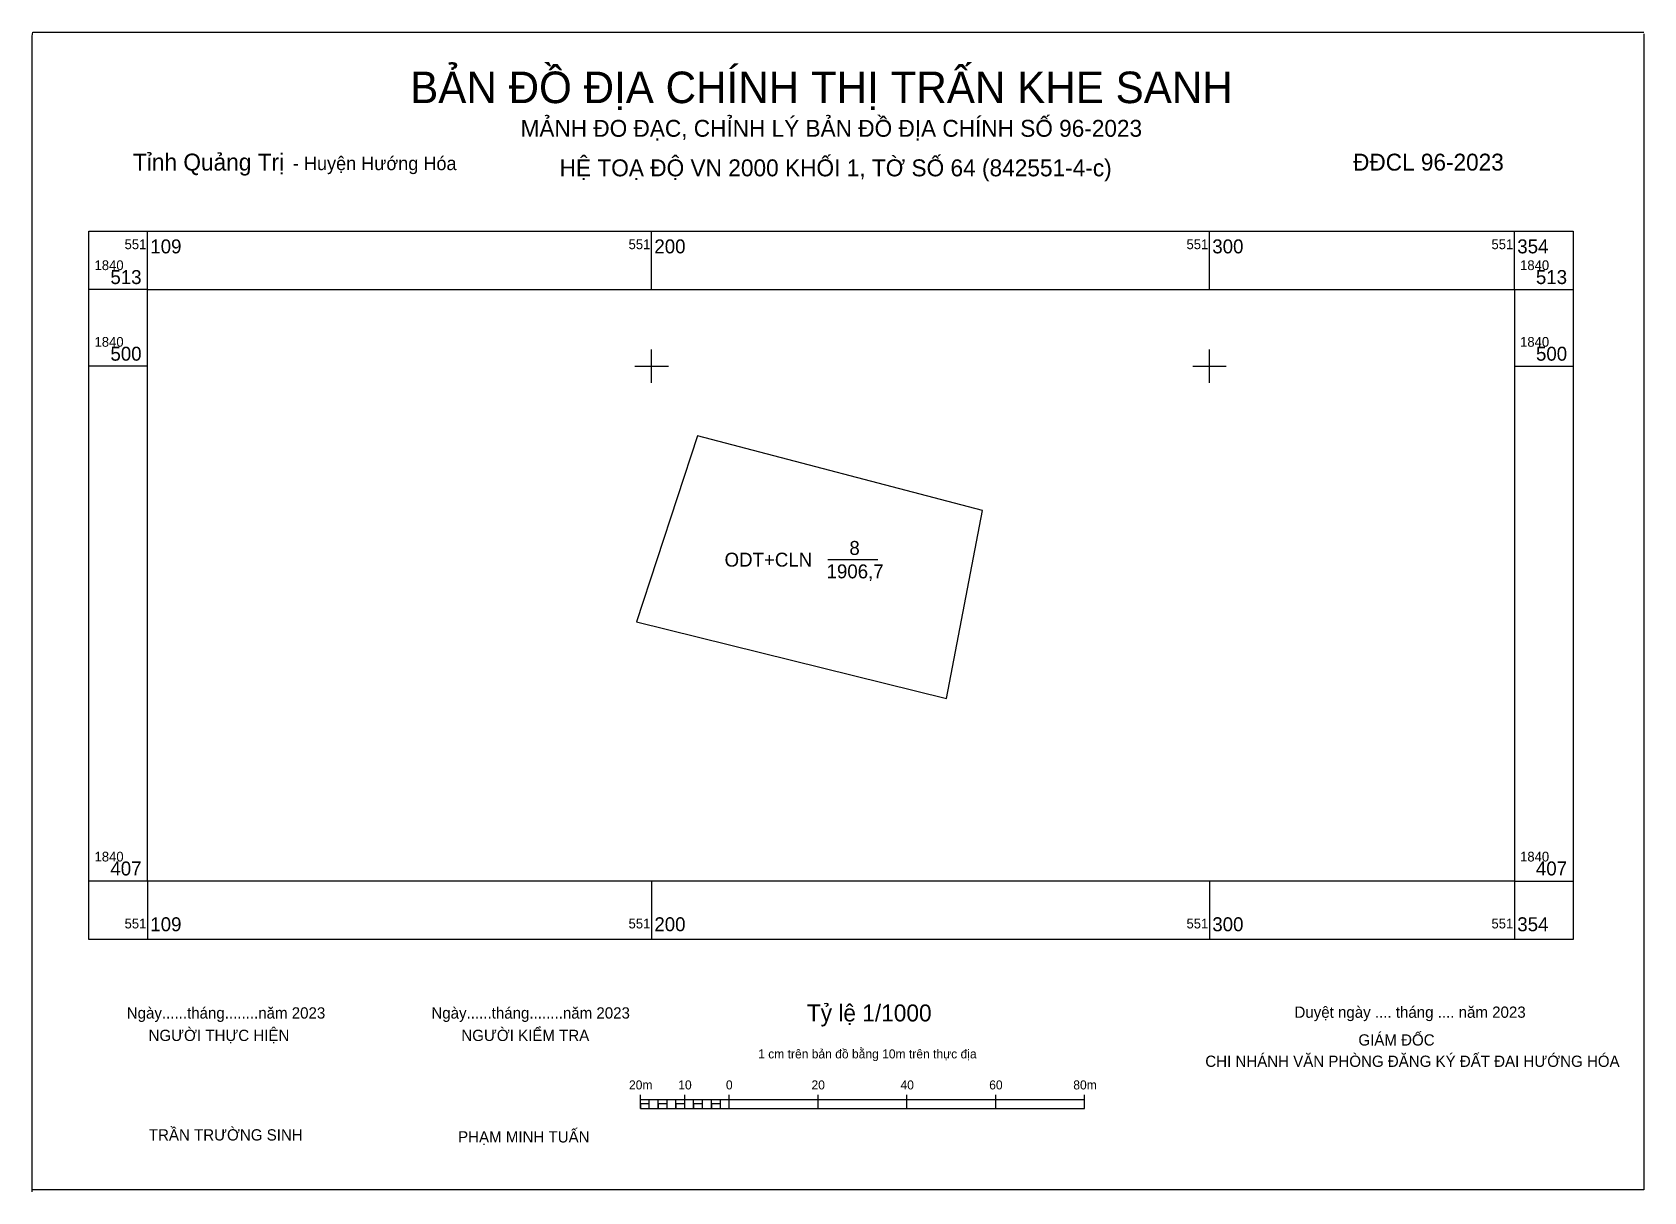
# Model space of a CAD drawing. Extents: x 551089 to 551378, y 1840352 to 1840560.
import ezdxf

# ---------------------------------------------------------------- set-up
doc = ezdxf.new("R2010")
doc.units = 0
for name, color, linetype in [('Level 10', 7, 'Continuous'), ('Level 11', 7, 'Continuous'), ('Level 13', 7, 'Continuous'), ('Level 2', 7, 'Continuous'), ('Level 63', 7, 'Continuous')]:
    doc.layers.add(name, color=color, linetype=linetype)

msp = doc.modelspace()

# ---------------------------------------------------------------- linework, layer by layer
at = {"layer": 'Level 10'}
msp.add_lwpolyline([(551259.28, 1840474.15), (551208.24, 1840487.54), (551197.28, 1840454.19), (551252.88, 1840440.42), (551259.28, 1840474.15)], dxfattribs=at)
at = {"layer": 'Level 11'}
for p, q in [((551088.99, 1840559.2), (551089.08, 1840559.88)), ((551088.99, 1840352.01), (551088.99, 1840559.2)), ((551089.08, 1840559.88), (551377.82, 1840559.88)), ((551377.83, 1840559.57), (551377.83, 1840352.38)), ((551377.82, 1840352.38), (551089.08, 1840352.38))]:
    msp.add_line(p, q, dxfattribs=at)
at = {"layer": 'Level 13'}
msp.add_lwpolyline([(551231.6, 1840465.33), (551240.55, 1840465.33)], dxfattribs=at)
at = {"layer": 'Level 2'}
for p, q in [((551197.99, 1840366.95), (551197.99, 1840369.37)), ((551197.99, 1840368.56), (551277.61, 1840368.56)), ((551199.58, 1840366.95), (551199.58, 1840368.56)), ((551201.17, 1840366.95), (551201.17, 1840368.56)), ((551202.77, 1840366.95), (551202.77, 1840368.56)), ((551204.36, 1840366.95), (551204.36, 1840368.56)), ((551205.95, 1840366.95), (551205.95, 1840369.37)), ((551207.54, 1840366.95), (551207.54, 1840368.56)), ((551209.13, 1840366.95), (551209.13, 1840368.56)), ((551210.73, 1840366.95), (551210.73, 1840368.56)), ((551212.32, 1840366.95), (551212.32, 1840368.56)), ((551213.91, 1840366.95), (551213.91, 1840369.37)), ((551229.84, 1840366.95), (551229.84, 1840369.37)), ((551245.76, 1840366.95), (551245.76, 1840369.37)), ((551261.68, 1840366.95), (551261.68, 1840369.37)), ((551277.61, 1840366.95), (551277.61, 1840369.37)), ((551197.99, 1840366.95), (551277.61, 1840366.95))]:
    msp.add_line(p, q, dxfattribs=at)
for points in [[(551197.99, 1840366.95), (551199.58, 1840366.95), (551199.58, 1840367.75), (551197.99, 1840367.75)], [(551201.17, 1840366.95), (551202.77, 1840366.95), (551202.77, 1840367.75), (551201.17, 1840367.75)], [(551204.36, 1840366.95), (551205.95, 1840366.95), (551205.95, 1840367.75), (551204.36, 1840367.75)], [(551207.54, 1840366.95), (551209.13, 1840366.95), (551209.13, 1840367.75), (551207.54, 1840367.75)], [(551210.73, 1840366.95), (551212.32, 1840366.95), (551212.32, 1840367.75), (551210.73, 1840367.75)]]:
    msp.add_lwpolyline(points, close=True, dxfattribs=at)
at = {"layer": 'Level 63'}
for p, q in [((551109.66, 1840513.74), (551109.66, 1840524.24)), ((551200, 1840513.74), (551200, 1840524.24)), ((551300, 1840513.74), (551300, 1840524.24)), ((551354.66, 1840513.74), (551354.66, 1840524.24)), ((551109.66, 1840513.74), (551099.16, 1840513.74)), ((551354.66, 1840513.74), (551365.16, 1840513.74)), ((551200, 1840497), (551200, 1840503)), ((551300, 1840497), (551300, 1840503)), ((551109.66, 1840500), (551099.16, 1840500)), ((551197, 1840500), (551203, 1840500)), ((551297, 1840500), (551303, 1840500)), ((551354.66, 1840500), (551365.16, 1840500)), ((551109.66, 1840407.72), (551099.16, 1840407.72)), ((551109.66, 1840407.72), (551109.66, 1840397.22)), ((551200, 1840407.72), (551200, 1840397.22)), ((551300, 1840407.72), (551300, 1840397.22)), ((551354.66, 1840407.72), (551354.66, 1840397.22)), ((551354.66, 1840407.72), (551365.16, 1840407.72))]:
    msp.add_line(p, q, dxfattribs=at)
for points in [[(551099.16, 1840524.24), (551365.16, 1840524.24), (551365.16, 1840397.22), (551099.16, 1840397.22), (551099.16, 1840524.24)], [(551109.66, 1840513.74), (551354.66, 1840513.74), (551354.66, 1840407.72), (551109.66, 1840407.72), (551109.66, 1840513.74)]]:
    msp.add_lwpolyline(points, dxfattribs=at)

# ---------------------------------------------------------------- texts
at = {"layer": 'Level 13'}
for s, p in [('8', (551235.45, 1840466.18)), ('ODT+CLN ', (551213.08, 1840464.08)), ('1906,7', (551231.36, 1840461.98))]:
    msp.add_text(s, height=2.5, dxfattribs=at).set_placement(p)
at = {"layer": 'Level 2'}
for s, height, p in [('BẢN ĐỒ ĐỊA CHÍNH THỊ TRẤN KHE SANH', 5.654, (551156.72, 1840547.17)), ('MẢNH ĐO ĐẠC, CHỈNH LÝ BẢN ĐỒ ĐỊA CHÍNH SỐ 96-2023', 3.0286, (551176.51, 1840541.14)), ('Tỉnh Quảng Trị', 3.037, (551107.05, 1840535.08)), ('- Huyện Hướng Hóa', 2.4231, (551135.71, 1840535.16)), ('HỆ TOẠ ĐỘ VN 2000 KHỐI 1, TỜ SỐ 64 (842551-4-c)', 3.037, (551183.51, 1840534.05)), (' ĐĐCL 96-2023', 3.0287, (551324.6, 1840535.08)), ('Tỷ lệ 1/1000', 3.0378, (551227.83, 1840382.55)), ('Ngày......tháng........năm 2023', 2.0198, (551105.93, 1840383.06)), ('Ngày......tháng........năm 2023', 2.0198, (551160.53, 1840383.06)), ('Duyệt ngày .... tháng .... năm 2023', 2.0198, (551315.22, 1840383.2)), ('NGƯỜI THỰC HIỆN', 2.0198, (551109.84, 1840379.04)), ('NGƯỜI KIỂM TRA', 2.0198, (551165.9, 1840379.04)), ('GIÁM ĐỐC', 2.02, (551326.68, 1840378.22)), ('1 cm trên bản đồ bằng 10m trên thực địa', 1.6157, (551219.1, 1840375.92)), ('CHI NHÁNH VĂN PHÒNG ĐĂNG KÝ ĐẤT ĐAI HƯỚNG HÓA', 2.0198, (551299.24, 1840374.4)), ('20m', 1.616, (551195.95, 1840370.36)), ('10', 1.616, (551204.78, 1840370.36)), ('0', 1.62, (551213.32, 1840370.36)), ('20', 1.616, (551228.66, 1840370.36)), ('40', 1.616, (551244.61, 1840370.36)), ('60', 1.616, (551260.51, 1840370.36)), ('80m', 1.616, (551275.58, 1840370.36)), ('TRẦN TRƯỜNG SINH', 2.0198, (551109.89, 1840361.2)), ('PHẠM MINH TUẤN', 2.0198, (551165.32, 1840360.85))]:
    msp.add_text(s, height=height, dxfattribs=at).set_placement(p)
at = {"layer": 'Level 63'}
for s, height, p in [('551', 1.75, (551105.54, 1840520.99)), ('109', 2.5, (551110.16, 1840520.24)), ('551', 1.75, (551195.87, 1840520.99)), ('200', 2.5, (551200.5, 1840520.24)), ('551', 1.75, (551295.87, 1840520.99)), ('300', 2.5, (551300.5, 1840520.24)), ('551', 1.75, (551350.53, 1840520.99)), ('354', 2.5, (551355.16, 1840520.24)), ('1840', 1.75, (551100.16, 1840517.24)), ('1840', 1.75, (551355.66, 1840517.24)), ('513', 2.5, (551103, 1840514.74)), ('513', 2.5, (551358.5, 1840514.74)), ('1840', 1.75, (551100.16, 1840503.5)), ('1840', 1.75, (551355.66, 1840503.5)), ('500', 2.5, (551103.01, 1840501)), ('500', 2.5, (551358.51, 1840501)), ('1840', 1.75, (551100.16, 1840411.22)), ('1840', 1.75, (551355.66, 1840411.22)), ('407', 2.5, (551103, 1840408.72)), ('407', 2.5, (551358.5, 1840408.72)), ('551', 1.75, (551105.54, 1840399.22)), ('109', 2.5, (551110.16, 1840398.72)), ('551', 1.75, (551195.87, 1840399.22)), ('200', 2.5, (551200.5, 1840398.72)), ('551', 1.75, (551295.87, 1840399.22)), ('300', 2.5, (551300.5, 1840398.72)), ('551', 1.75, (551350.53, 1840399.22)), ('354', 2.5, (551355.16, 1840398.72))]:
    msp.add_text(s, height=height, dxfattribs=at).set_placement(p)

doc.saveas('drawing.dxf')
